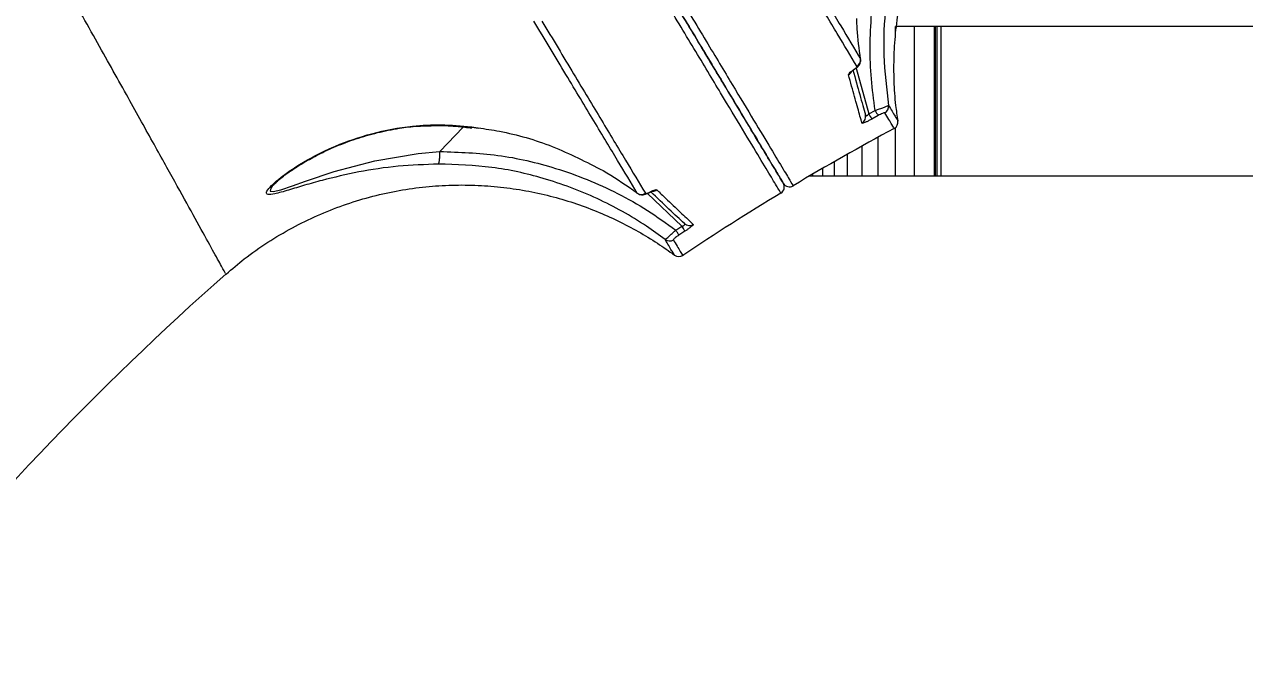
# Model space of a CAD drawing. Header units: millimetres. Extents: x -5960 to 5379, y -4374 to 3849.
# Drawn here: x 1152.1 to 1323.1, y 124.4 to 215.3 of the extents above; entities that cross this region are included whole.
import ezdxf

# ---------------------------------------------------------------- set-up
doc = ezdxf.new("R2010")
doc.units = ezdxf.units.MM
doc.layers.add('DiKom', color=7, linetype='Continuous', lineweight=0)
for name, color, linetype in [('DIKOM_ОБЪЕКТ', 7, 'Continuous'), ('DIKOM_РАЗМЕР_ЗОНА', 7, 'Continuous'), ('DIKOM_РАЗМЕР_ОБЪЕКТА', 7, 'Continuous')]:
    doc.layers.add(name, color=color, linetype=linetype)
doc.styles.add('style1', font='arial.ttf', dxfattribs={"width": 0.8})
doc.dimstyles.new('1-50', dxfattribs={"dimtxt": 300, "dimasz": 200, "dimexe": 100, "dimexo": 0, "dimgap": 100, "dimtad": 1, "dimtxsty": 'style1', "dimcen": 200, "dimclrd": 7, "dimclre": 7, "dimclrt": 7, "dimadec": 1, "dimazin": 2, "dimtfac": 1, "dimtmove": 0, "dimatfit": 2, "dimfxl": 0, "dimlwd": 25, "dimlwe": 18, "dimarcsym": 0})

# ---------------------------------------------------------------- blocks, each defined once
blk = doc.blocks.new('*D9')
at = {"layer": 'Defpoints', "color": 0, "transparency": 16777216}
for p in [(1597.35, 2348.89), (-3820.85, -1673.22), (-66.51, -1673.22)]:
    blk.add_point(p, dxfattribs=at)
at = {"layer": 'DiKom', "color": 7, "lineweight": 18, "transparency": 16777216}
for p, q in [((1597.35, 2348.89), (-3920.85, 2348.89)), ((-66.51, -1673.22), (-3920.85, -1673.22))]:
    blk.add_line(p, q, dxfattribs=at)
at = {"layer": 'DiKom', "color": 7, "lineweight": 25, "transparency": 16777216}
blk.add_line((-3820.85, 2148.89), (-3820.85, -1473.22), dxfattribs=at)
at = {"layer": 'DiKom', "color": 7, "transparency": 16777216}
for points in [[(-3854.19, 2148.89), (-3787.52, 2148.89), (-3820.85, 2348.89)], [(-3854.19, -1473.22), (-3787.52, -1473.22), (-3820.85, -1673.22)]]:
    blk.add_solid(points, dxfattribs=at)
at = {"layer": 'DiKom', "color": 7, "transparency": 16777216, "insert": (-4074.02, 240.95), "char_height": 300, "attachment_point": 5, "rotation": 90, "style": 'style1'}
blk.add_mtext('4050', dxfattribs=at)
blk = doc.blocks.new('*D10')
at = {"layer": 'Defpoints', "color": 0, "transparency": 16777216}
for p in [(3878.62, 405.09), (-2876.93, -459.72), (3878.62, -2693.66)]:
    blk.add_point(p, dxfattribs=at)
at = {"layer": 'DIKOM_РАЗМЕР_ОБЪЕКТА', "color": 7, "lineweight": 18, "transparency": 16777216}
for p, q in [((3878.62, 405.09), (3878.62, -2793.66)), ((-2876.93, -459.72), (-2876.93, -2793.66))]:
    blk.add_line(p, q, dxfattribs=at)
at = {"layer": 'DIKOM_РАЗМЕР_ОБЪЕКТА', "color": 7, "lineweight": 25, "transparency": 16777216}
blk.add_line((-2676.93, -2693.66), (3678.62, -2693.66), dxfattribs=at)
at = {"layer": 'DIKOM_РАЗМЕР_ОБЪЕКТА', "color": 7, "transparency": 16777216}
for points in [[(-2676.93, -2660.33), (-2676.93, -2726.99), (-2876.93, -2693.66)], [(3678.62, -2660.33), (3678.62, -2726.99), (3878.62, -2693.66)]]:
    blk.add_solid(points, dxfattribs=at)
at = {"layer": 'DIKOM_РАЗМЕР_ОБЪЕКТА', "color": 7, "transparency": 16777216, "insert": (-142.96, -2440.49), "char_height": 300, "attachment_point": 5, "style": 'style1'}
blk.add_mtext('6750', dxfattribs=at)
blk = doc.blocks.new('*D12')
at = {"layer": 'Defpoints', "color": 0, "transparency": 16777216}
for p in [(1921.97, 3848.89), (-5510.19, -3173.22), (433.49, -3173.22)]:
    blk.add_point(p, dxfattribs=at)
at = {"layer": 'DIKOM_РАЗМЕР_ЗОНА', "color": 7, "lineweight": 18, "transparency": 16777216}
for p, q in [((1921.97, 3848.89), (-5610.19, 3848.89)), ((433.49, -3173.22), (-5610.19, -3173.22))]:
    blk.add_line(p, q, dxfattribs=at)
at = {"layer": 'DIKOM_РАЗМЕР_ЗОНА', "color": 7, "lineweight": 25, "transparency": 16777216}
blk.add_line((-5510.19, 3648.89), (-5510.19, -2973.22), dxfattribs=at)
at = {"layer": 'DIKOM_РАЗМЕР_ЗОНА', "color": 7, "transparency": 16777216}
for points in [[(-5543.52, 3648.89), (-5476.85, 3648.89), (-5510.19, 3848.89)], [(-5543.52, -2973.22), (-5476.85, -2973.22), (-5510.19, -3173.22)]]:
    blk.add_solid(points, dxfattribs=at)
at = {"layer": 'DIKOM_РАЗМЕР_ЗОНА', "color": 7, "transparency": 16777216, "insert": (-5763.36, 142.42), "char_height": 300, "attachment_point": 5, "rotation": 90, "style": 'style1'}
blk.add_mtext('7050', dxfattribs=at)

msp = doc.modelspace()

# ---------------------------------------------------------------- linework, layer by layer
at = {"layer": 'DIKOM_ОБЪЕКТ', "color": 7, "linetype": 'Continuous', "lineweight": 15}
for p, q in [((1274.201, 213.745), (1274.201, 215.013)), ((1276.834, 215.013), (1274.201, 215.013)), ((1276.834, 194.013), (1276.834, 215.013)), ((1279.657, 215.013), (1276.834, 215.013)), ((1279.657, 194.013), (1279.657, 215.013)), ((1279.764, 215.013), (1279.657, 215.013)), ((1279.764, 194.013), (1279.764, 215.013)), ((1279.778, 215.013), (1279.764, 215.013)), ((1279.778, 194.013), (1279.778, 215.013)), ((1280.047, 215.013), (1279.778, 215.013)), ((1280.047, 194.013), (1280.047, 215.013)), ((1280.579, 215.013), (1280.047, 215.013)), ((1280.579, 194.013), (1280.579, 215.013)), ((1287.56, 215.013), (1280.579, 215.013)), ((1291.981, 215.013), (1287.56, 215.013)), ((1297.054, 215.013), (1291.981, 215.013)), ((1302.803, 215.013), (1297.054, 215.013)), ((1309.252, 215.013), (1302.803, 215.013)), ((1316.426, 215.013), (1309.252, 215.013)), ((1324.348, 215.013), (1316.426, 215.013)), ((1268.389, 208.961), (1268.382, 208.957)), ((1268.67, 209.173), (1270.452, 202.748)), ((1273.219, 203.934), (1273.347, 203.72)), ((1270.452, 202.748), (1271.344, 203.238)), ((1271.774, 202.523), (1270.884, 202.033)), ((1210.36, 197.475), (1213.621, 200.912)), ((1214.768, 200.958), (1215.719, 200.802)), ((1214.806, 200.886), (1215.76, 200.757)), ((1274.201, 194.013), (1274.201, 200.854)), ((1271.762, 194.013), (1271.762, 199.501)), ((1267.483, 194.013), (1267.483, 197.119)), ((1269.522, 194.013), (1269.522, 198.263)), ((1264.029, 194.013), (1264.029, 195.142)), ((1265.651, 194.013), (1265.651, 196.076)), ((1262.621, 194.013), (1262.095, 194.013)), ((1262.621, 194.013), (1262.621, 194.322)), ((1264.029, 194.013), (1262.621, 194.013)), ((1265.651, 194.013), (1264.029, 194.013)), ((1267.483, 194.013), (1265.651, 194.013)), ((1269.522, 194.013), (1267.483, 194.013)), ((1271.762, 194.013), (1269.522, 194.013)), ((1274.201, 194.013), (1271.762, 194.013)), ((1276.834, 194.013), (1274.201, 194.013)), ((1279.657, 194.013), (1276.834, 194.013)), ((1279.764, 194.013), (1279.657, 194.013)), ((1279.778, 194.013), (1279.764, 194.013)), ((1280.047, 194.013), (1279.778, 194.013)), ((1280.579, 194.013), (1280.047, 194.013)), ((1287.56, 194.013), (1280.579, 194.013)), ((1291.981, 194.013), (1287.56, 194.013)), ((1297.054, 194.013), (1291.981, 194.013)), ((1302.803, 194.013), (1297.054, 194.013)), ((1309.252, 194.013), (1302.803, 194.013)), ((1316.426, 194.013), (1309.252, 194.013)), ((1324.348, 194.013), (1316.426, 194.013)), ((1244.257, 187.008), (1239.417, 191.602)), ((1243.405, 186.451), (1244.257, 187.008)), ((1242.06, 184.872), (1241.91, 185.122)), ((1244.685, 186.291), (1243.835, 185.735)), ((1243.217, 182.946), (1243.197, 182.98))]:
    msp.add_line(p, q, dxfattribs=at)
at = {"layer": 'DIKOM_ОБЪЕКТ', "color": 7, "linetype": 'Continuous', "lineweight": 15, "flags": 128}
for points in [[(1268.382, 208.957), (1268.372, 208.951), (1268.298, 208.934)], [(1187.107, 192.84), (1186.865, 192.611), (1186.666, 192.351), (1186.551, 191.909), (1187.004, 191.846), (1188.066, 192.119), (1189.692, 192.68), (1191.524, 193.339), (1195.531, 194.669), (1201.242, 196.161), (1207.321, 197.184), (1210.352, 197.467), (1210.356, 197.467), (1210.356, 197.467)], [(1239.805, 191.814), (1239.756, 191.757), (1239.738, 191.746)]]:
    msp.add_lwpolyline(points, dxfattribs=at)
at = {"layer": 'DIKOM_ОБЪЕКТ', "color": 7, "linetype": 'Continuous', "lineweight": 15}
for centre, radius, start, end in [((1268.307, 210.316), 1.001, 298.15707, 7.92344), ((1267.134, 209.12), 1.005, 297.91517, 332.00282), ((1272.229, 203.788), 1, 298.2779, 8.40861), ((1269.015, 202.337), 0.994, 298.53504, 15.35446), ((1276.456, 205.897), 6.78, 207.67696, 214.73866), ((1277.434, 206.414), 6.869, 207.53417, 214.50347), ((1273.541, 201.605), 1, 298.22935, 8.99315), ((1449.549, -124.987), 370, 118.32132, 120.84547), ((1238.581, 192.455), 1.001, 234.07223, 303.84636), ((1240.188, 192.929), 1.005, 269.33976, 304.08489), ((1449.549, -124.987), 370, 121.1544, 123.67884), ((1257.613, 192.506), 1, 301.13438, 31), ((1259.327, 193.536), 1, 211, 300.82783), ((1237.759, 182.574), 6.849, 27.48548, 34.475), ((1238.678, 183.197), 6.757, 27.25133, 34.33744), ((1245.294, 188.084), 0.994, 226.64185, 303.46548), ((1242.504, 185.927), 1, 233.58827, 303.72221), ((1243.816, 183.744), 1, 233.02818, 303.72388), ((1449.549, -124.987), 407, 131.4016, 141.59762)]:
    msp.add_arc(centre, radius, start, end, dxfattribs=at)
for points, knots in [([(1151.015, 371.856), (1153.038, 368.489), (1158.488, 359.419), (1167.081, 345.118), (1176.668, 329.162), (1185.93, 313.748), (1194.824, 298.946), (1203.309, 284.824), (1211.199, 271.693), (1218.48, 259.576), (1225.152, 248.471), (1231.325, 238.197), (1236.955, 228.827), (1242.009, 220.417), (1246.375, 213.151), (1250.054, 207.027), (1253.063, 202.02), (1255.453, 198.041), (1257.174, 195.178), (1258.266, 193.36), (1258.402, 193.134), (1258.47, 193.021)], [0, 0, 0, 0, 0.031306, 0.0843381, 0.1374109, 0.1904429, 0.2450153, 0.2996321, 0.3542045, 0.4072366, 0.4603092, 0.5133409, 0.5679132, 0.6225301, 0.6771024, 0.7301343, 0.7832068, 0.8362389, 0.8908109, 0.9454277, 1, 1, 1, 1]), ([(1258.47, 193.021), (1258.403, 193.133), (1258.268, 193.357), (1257.196, 195.142), (1255.499, 197.966), (1253.123, 201.92), (1250.096, 206.959), (1246.415, 213.084), (1242.076, 220.306), (1237.098, 228.591), (1231.502, 237.903), (1225.316, 248.198), (1218.568, 259.429), (1211.733, 270.805), (1204.937, 282.114), (1198.298, 293.164), (1191.338, 304.748), (1183.988, 316.98), (1176.248, 329.862), (1168.117, 343.394), (1159.726, 357.359), (1153.918, 367.025), (1151.015, 371.856)], [0, 0, 0, 0, 0.0536726, 0.1075148, 0.1614429, 0.2153711, 0.2692129, 0.3228858, 0.3765592, 0.4304019, 0.4843307, 0.5382594, 0.5921021, 0.6457755, 0.689267, 0.7328032, 0.7763395, 0.8198309, 0.8648482, 0.9099154, 0.9549826, 1, 1, 1, 1]), ([(1152.13, 371.94), (1154.158, 368.565), (1159.621, 359.473), (1168.234, 345.138), (1177.844, 329.144), (1187.128, 313.693), (1196.043, 298.855), (1204.549, 284.7), (1212.457, 271.538), (1219.755, 259.392), (1226.443, 248.26), (1232.631, 237.962), (1238.275, 228.569), (1243.34, 220.139), (1247.716, 212.855), (1251.404, 206.718), (1254.421, 201.695), (1256.811, 197.72), (1258.561, 194.802), (1259.56, 193.159), (1259.935, 192.488), (1259.84, 192.678), (1259.84, 192.678)], [0, 0, 0, 0, 0.0313058, 0.0843371, 0.1374096, 0.1904411, 0.245013, 0.2996295, 0.3542013, 0.4072328, 0.4603053, 0.5133368, 0.5679087, 0.6225251, 0.6770969, 0.7301279, 0.7831995, 0.8362305, 0.8908018, 0.9454175, 0.9999886, 1, 1, 1, 1]), ([(1258.13, 191.65), (1258.066, 191.757), (1257.937, 191.972), (1256.903, 193.692), (1255.243, 196.455), (1252.872, 200.402), (1249.797, 205.518), (1246.083, 211.7), (1241.757, 218.899), (1236.861, 227.047), (1231.315, 236.277), (1225.109, 246.605), (1218.251, 258.019), (1211.202, 269.75), (1204.079, 281.605), (1196.983, 293.415), (1189.499, 305.869), (1181.644, 318.942), (1173.502, 332.493), (1165.115, 346.45), (1157.426, 359.247), (1152.445, 367.536), (1150.417, 370.911)], [0, 0, 0, 0, 0.0530206, 0.1060932, 0.159125, 0.2136973, 0.268314, 0.3228862, 0.3759179, 0.4289907, 0.4820225, 0.5365947, 0.5912114, 0.6457836, 0.6919381, 0.7381466, 0.7843549, 0.8310012, 0.8776475, 0.9231193, 0.968694, 1, 1, 1, 1]), ([(1180.313, 180.379), (1180.296, 180.41), (1180.258, 180.479), (1179.443, 181.96), (1177.993, 184.591), (1175.917, 188.351), (1173.293, 193.094), (1170.17, 198.725), (1166.468, 205.382), (1162.172, 213.082), (1157.283, 221.816), (1151.939, 231.331), (1146.179, 241.55), (1140.049, 252.388), (1133.419, 264.072), (1126.278, 276.612), (1118.673, 289.927), (1113.263, 299.363), (1110.558, 304.079)], [0, 0, 0, 0, 0.0514885, 0.1168135, 0.183077, 0.2493403, 0.3115762, 0.3738608, 0.4360977, 0.5001476, 0.5642495, 0.6283004, 0.6894107, 0.7505651, 0.8116762, 0.8744348, 0.9372408, 1, 1, 1, 1]), ([(1274.553, 201.762), (1274.444, 202.481), (1274.163, 204.341), (1273.969, 207.401), (1273.958, 210.941), (1274.214, 214.537), (1274.734, 218.148), (1275.524, 221.742), (1276.584, 225.29), (1277.909, 228.764), (1279.494, 232.142), (1281.332, 235.4), (1283.412, 238.517), (1285.724, 241.475), (1288.341, 244.35), (1291.262, 247.09), (1294.473, 249.637), (1297.834, 251.89), (1301.325, 253.821), (1304.177, 255.178), (1305.893, 255.79), (1306.374, 255.961)], [0, 0, 0, 0, 0.0320902, 0.0829352, 0.1351086, 0.1881743, 0.2418523, 0.2959623, 0.3503865, 0.405044, 0.4598796, 0.5148514, 0.5699304, 0.6250938, 0.6803235, 0.7413054, 0.8015609, 0.8609762, 0.9196072, 0.9774967, 1, 1, 1, 1]), ([(1271.344, 203.238), (1271.139, 204.716), (1270.73, 207.671), (1270.577, 212.193), (1270.779, 216.753), (1271.547, 222.618), (1273.022, 228.295), (1275.113, 233.683), (1276.453, 236.288), (1277.124, 237.591)], [0, 0, 0, 0, 0.1264504, 0.2528998, 0.3828691, 0.5128371, 0.7531094, 0.8765567, 1, 1, 1, 1]), ([(1278.77, 236.937), (1278.165, 235.76), (1276.346, 232.223), (1274.13, 225.883), (1272.716, 218.323), (1272.365, 210.92), (1272.933, 206.276), (1273.219, 203.934)], [0, 0, 0, 0, 0.1161134, 0.348861, 0.5873483, 0.7918631, 1, 1, 1, 1]), ([(1254.799, 234.572), (1256.319, 232.043), (1259.359, 226.987), (1263.232, 220.545), (1266.633, 214.888), (1268.41, 211.932), (1269.299, 210.454)], [0, 0, 0, 0, 0.2486153, 0.4972315, 0.7486163, 1, 1, 1, 1]), ([(1268.779, 209.433), (1267.9, 210.896), (1266.142, 213.82), (1262.76, 219.445), (1258.879, 225.902), (1255.803, 231.018), (1254.265, 233.576)], [0, 0, 0, 0, 0.2486161, 0.4972324, 0.748616, 1, 1, 1, 1]), ([(1237.994, 191.644), (1237.116, 193.106), (1235.361, 196.028), (1231.986, 201.649), (1228.112, 208.101), (1225.042, 213.213), (1223.507, 215.769)], [0, 0, 0, 0, 0.2486144, 0.4972305, 0.7486143, 1, 1, 1, 1]), ([(1224.636, 215.773), (1226.157, 213.242), (1229.197, 208.178), (1233.071, 201.728), (1236.473, 196.063), (1238.25, 193.104), (1239.139, 191.624)], [0, 0, 0, 0, 0.2486164, 0.4972327, 0.7486173, 1, 1, 1, 1]), ([(1269.299, 210.454), (1269.108, 211.869), (1268.853, 213.763), (1268.772, 215.66), (1268.752, 216.14)], [0, 0, 0, 0, 0.7468176, 1, 1, 1, 1]), ([(1268.38, 208.961), (1268.515, 209.054), (1268.793, 209.246), (1269.065, 209.52), (1269.26, 209.859), (1269.344, 210.189), (1269.303, 210.402), (1269.285, 210.499)], [0, 0, 0, 0, 0.2483423, 0.5111095, 0.6880127, 0.8585851, 1, 1, 1, 1]), ([(1267.604, 208.232), (1267.609, 208.275), (1267.619, 208.362), (1267.82, 208.578), (1268.069, 208.778), (1268.247, 208.9), (1268.298, 208.934)], [0, 0, 0, 0, 0.2927667, 0.584973, 0.8820003, 1, 1, 1, 1]), ([(1267.999, 208.657), (1267.999, 208.657), (1268, 208.658), (1268.044, 208.704), (1268.155, 208.796), (1268.278, 208.89), (1268.374, 208.95), (1268.39, 208.96)], [0, 0, 0, 0, 0.1118017, 0.3122517, 0.5910873, 0.9333976, 1, 1, 1, 1]), ([(1268.218, 208.93), (1268.556, 207.711), (1269.275, 205.12), (1269.732, 203.473), (1269.974, 202.6)], [0, 0, 0, 0, 0.4701735, 1, 1, 1, 1]), ([(1268.298, 208.934), (1268.355, 208.973), (1268.497, 209.071), (1268.668, 209.216), (1268.787, 209.355), (1268.782, 209.407), (1268.779, 209.433)], [0, 0, 0, 0, 0.1836205, 0.4626487, 0.7309905, 1, 1, 1, 1]), ([(1269.49, 201.463), (1269.468, 201.54), (1269.361, 201.926), (1269.051, 203.037), (1268.486, 205.066), (1267.898, 207.176), (1267.604, 208.232)], [0, 0, 0, 0, 0.0480641, 0.240327, 0.6198825, 1, 1, 1, 1]), ([(1271.344, 203.238), (1271.556, 203.313), (1271.981, 203.463), (1272.546, 203.667), (1272.968, 203.824), (1273.178, 203.909), (1273.208, 203.928), (1273.219, 203.934)], [0, 0, 0, 0, 0.2223452, 0.444849, 0.6638228, 0.8806421, 1, 1, 1, 1]), ([(1273.347, 203.72), (1273.676, 203.173), (1274.351, 202.052), (1274.449, 201.887), (1274.5, 201.803)], [0, 0, 0, 0, 0.4880671, 1, 1, 1, 1]), ([(1270.884, 202.033), (1270.739, 201.955), (1270.449, 201.799), (1270.047, 201.608), (1269.735, 201.482), (1269.537, 201.429), (1269.505, 201.452), (1269.49, 201.463)], [0, 0, 0, 0, 0.2064379, 0.4133633, 0.6142471, 0.8135167, 1, 1, 1, 1]), ([(1269.974, 202.6), (1269.985, 202.572), (1270.007, 202.518), (1270.078, 202.488), (1270.15, 202.502), (1270.216, 202.532), (1270.271, 202.567), (1270.358, 202.64), (1270.41, 202.7), (1270.452, 202.748)], [0, 0, 0, 0, 0.206668, 0.4049887, 0.539574, 0.5906159, 0.7294506, 0.7857081, 1, 1, 1, 1]), ([(1272.703, 202.907), (1272.694, 202.912), (1272.674, 202.923), (1272.558, 202.894), (1272.351, 202.813), (1272.075, 202.684), (1271.874, 202.576), (1271.774, 202.523)], [0, 0, 0, 0, 0.1487661, 0.3486829, 0.5573392, 0.7790726, 1, 1, 1, 1]), ([(1274.011, 200.731), (1273.959, 200.819), (1273.853, 200.995), (1273.088, 202.267), (1272.703, 202.907)], [0, 0, 0, 0, 0.4970063, 1, 1, 1, 1]), ([(1274.5, 201.803), (1274.519, 201.772), (1274.539, 201.738), (1274.528, 201.757), (1274.527, 201.758)], [0, 0, 0, 0, 0.9132428, 1, 1, 1, 1]), ([(1193.85, 193.432), (1193.019, 193.203), (1191.36, 192.744), (1189.086, 192.05), (1187.284, 191.524), (1186.17, 191.368), (1185.917, 191.699), (1186.465, 192.448), (1187.428, 193.343), (1189.122, 194.672), (1191.84, 196.413), (1195.915, 198.418), (1200.779, 200.108), (1205.809, 201.05), (1210.541, 201.327), (1213.347, 201.082), (1214.768, 200.958)], [0, 0, 0, 0, 0.0586102, 0.1171344, 0.1771461, 0.2194631, 0.2621854, 0.3079162, 0.3495829, 0.3921958, 0.4914202, 0.5926594, 0.712621, 0.8357251, 0.9168395, 1, 1, 1, 1]), ([(1187.096, 192.854), (1187.14, 192.903), (1187.28, 193.056), (1187.734, 193.467), (1188.547, 194.127), (1189.739, 194.982), (1191.38, 196.012), (1193.423, 197.129), (1195.827, 198.247), (1198.572, 199.29), (1201.531, 200.152), (1204.457, 200.737), (1206.877, 201.047), (1208.293, 201.072), (1208.823, 201.082)], [0, 0, 0, 0, 0.0199224, 0.0620092, 0.1140581, 0.1926528, 0.2785404, 0.3760039, 0.4891239, 0.6065574, 0.7300665, 0.8486403, 0.9434302, 1, 1, 1, 1]), ([(1208.823, 201.082), (1209.237, 201.099), (1210.577, 201.154), (1212.584, 201.053), (1214.176, 200.854), (1214.803, 200.776)], [0, 0, 0, 0, 0.2136887, 0.690633, 1, 1, 1, 1]), ([(1214.768, 200.958), (1214.773, 200.95), (1214.786, 200.928), (1214.802, 200.932), (1214.813, 200.935)], [0, 0, 0, 0, 0.3690684, 1, 1, 1, 1]), ([(1215.719, 200.802), (1216.709, 200.652), (1220.244, 200.117), (1226.254, 198.377), (1230.885, 196), (1233.23, 194.797)], [0, 0, 0, 0, 0.1610392, 0.575236, 1, 1, 1, 1]), ([(1210.164, 195.715), (1210.17, 195.721), (1210.19, 195.745), (1210.235, 195.859), (1210.292, 196.165), (1210.343, 196.725), (1210.351, 197.207), (1210.356, 197.467)], [0, 0, 0, 0, 0.0513211, 0.1965783, 0.4492491, 0.7018925, 1, 1, 1, 1]), ([(1210.356, 197.467), (1210.356, 197.468), (1210.356, 197.471), (1210.358, 197.473), (1210.359, 197.475), (1210.36, 197.475)], [0, 0, 0, 0, 0.3344414, 0.7882314, 1, 1, 1, 1]), ([(1210.36, 197.475), (1213.069, 197.383), (1218.555, 197.197), (1225.443, 195.576), (1230.998, 193.606), (1235.308, 191.625), (1239.485, 189.276), (1242.098, 187.393), (1243.405, 186.451)], [0, 0, 0, 0, 0.2282498, 0.4620539, 0.5944919, 0.7269337, 0.8634654, 1, 1, 1, 1]), ([(1210.164, 195.715), (1208.268, 195.644), (1204.423, 195.5), (1198.911, 194.671), (1195.536, 193.845), (1193.85, 193.432)], [0, 0, 0, 0, 0.3271784, 0.6636634, 1, 1, 1, 1]), ([(1241.91, 185.122), (1241.042, 185.755), (1238.046, 187.941), (1232.42, 191.075), (1225.118, 193.81), (1217.62, 195.469), (1212.667, 195.632), (1210.164, 195.715)], [0, 0, 0, 0, 0.0949234, 0.3276221, 0.5657317, 0.780601, 1, 1, 1, 1]), ([(1233.23, 194.797), (1234.636, 193.933), (1236.259, 192.936), (1237.79, 191.796), (1237.994, 191.644)], [0, 0, 0, 0, 0.866635, 1, 1, 1, 1]), ([(1180.398, 180.277), (1181.235, 181.001), (1183.093, 182.606), (1186.203, 184.772), (1189.634, 186.814), (1193.176, 188.549), (1196.796, 189.985), (1200.471, 191.122), (1204.177, 191.965), (1207.889, 192.519), (1211.586, 192.792), (1215.244, 192.792), (1218.843, 192.531), (1222.363, 192.02), (1225.784, 191.274), (1229.089, 190.308), (1232.26, 189.142), (1235.283, 187.795), (1238.141, 186.287), (1240.79, 184.682), (1242.428, 183.505), (1243.214, 182.941)], [0, 0, 0, 0, 0.0488009, 0.1082504, 0.1669136, 0.2248335, 0.282041, 0.3385555, 0.3943873, 0.4495385, 0.5040004, 0.5577606, 0.6107943, 0.6630685, 0.7145407, 0.7651541, 0.8148376, 0.8635043, 0.911042, 0.9573111, 1, 1, 1, 1]), ([(1238.013, 191.621), (1238.107, 191.563), (1238.284, 191.455), (1238.578, 191.401), (1238.863, 191.41), (1239.213, 191.495), (1239.554, 191.642), (1239.818, 191.791), (1239.899, 191.837)], [0, 0, 0, 0, 0.1510216, 0.2841753, 0.4161649, 0.5795762, 0.8702538, 1, 1, 1, 1]), ([(1239.139, 191.624), (1239.146, 191.616), (1239.17, 191.589), (1239.282, 191.591), (1239.509, 191.663), (1239.707, 191.764), (1239.805, 191.814)], [0, 0, 0, 0, 0.1085454, 0.3984244, 0.6996717, 1, 1, 1, 1]), ([(1239.739, 191.745), (1239.772, 191.763), (1239.893, 191.83), (1240.049, 191.9), (1240.174, 191.944), (1240.188, 191.947), (1240.193, 191.949)], [0, 0, 0, 0, 0.1393153, 0.5255758, 0.8103135, 1, 1, 1, 1]), ([(1239.805, 191.814), (1239.945, 191.885), (1240.223, 192.026), (1240.545, 192.128), (1240.701, 192.133), (1240.742, 192.104), (1240.751, 192.097)], [0, 0, 0, 0, 0.305372, 0.6114474, 0.9125625, 1, 1, 1, 1]), ([(1244.612, 187.361), (1243.957, 187.982), (1242.731, 189.145), (1240.802, 190.976), (1239.902, 191.83)], [0, 0, 0, 0, 0.5338101, 1, 1, 1, 1]), ([(1240.751, 192.097), (1240.856, 191.997), (1241.381, 191.498), (1242.649, 190.292), (1244.357, 188.668), (1245.347, 187.726), (1245.843, 187.255)], [0, 0, 0, 0, 0.0480621, 0.240324, 0.61988, 1, 1, 1, 1]), ([(1241.91, 185.122), (1241.937, 185.14), (1241.99, 185.176), (1242.267, 185.416), (1242.653, 185.763), (1243.055, 186.13), (1243.311, 186.365), (1243.405, 186.451)], [0, 0, 0, 0, 0.219323, 0.4388078, 0.6560203, 0.873299, 1, 1, 1, 1]), ([(1244.257, 187.008), (1244.308, 187.02), (1244.399, 187.04), (1244.495, 187.081), (1244.571, 187.123), (1244.613, 187.157), (1244.652, 187.207), (1244.664, 187.243), (1244.66, 187.303), (1244.633, 187.335), (1244.612, 187.361)], [0, 0, 0, 0, 0.1792703, 0.3191444, 0.3690194, 0.5165419, 0.5565081, 0.716568, 0.7656739, 1, 1, 1, 1]), ([(1245.843, 187.255), (1245.844, 187.232), (1245.847, 187.187), (1245.673, 187.012), (1245.389, 186.781), (1245.043, 186.529), (1244.798, 186.366), (1244.685, 186.291)], [0, 0, 0, 0, 0.2131333, 0.4264884, 0.6305994, 0.8289146, 1, 1, 1, 1]), ([(1243.197, 182.98), (1243.15, 183.058), (1243.061, 183.206), (1242.384, 184.334), (1242.06, 184.872)], [0, 0, 0, 0, 0.5227099, 1, 1, 1, 1]), ([(1243.835, 185.735), (1243.758, 185.684), (1243.596, 185.576), (1243.369, 185.409), (1243.183, 185.258), (1243.066, 185.142), (1243.061, 185.111), (1243.059, 185.095)], [0, 0, 0, 0, 0.1798436, 0.3800818, 0.5812428, 0.790735, 1, 1, 1, 1]), ([(1243.059, 185.095), (1243.416, 184.501), (1244.13, 183.312), (1244.477, 182.735), (1244.367, 182.917), (1244.366, 182.919)], [0, 0, 0, 0, 0.4969911, 0.9939802, 1, 1, 1, 1])]:
    msp.add_open_spline(points, degree=3, knots=knots, dxfattribs=at)

# ---------------------------------------------------------------- dimensions: what is measured, and where the dimension line sits
at = {"layer": 'DiKom', "color": 3}
dim = msp.add_linear_dim(base=(-3820.852, -1673.222), p1=(1597.347, 2348.894), p2=(-66.509, -1673.222), angle=90, text='4050', dimstyle='1-50', override={"dimgap": 100}, dxfattribs=at)
dim.commit()
dim.dimension.update_dxf_attribs({"geometry": '*D9', "text_midpoint": (-3820.852, 240.949), "dimtype": 160})
at = {"layer": 'DIKOM_РАЗМЕР_ЗОНА'}
dim = msp.add_linear_dim(base=(-5510.185, -3173.222), p1=(1921.975, 3848.894), p2=(433.491, -3173.222), angle=90, text='7050', dimstyle='1-50', dxfattribs=at)
dim.commit()
dim.dimension.update_dxf_attribs({"geometry": '*D12', "text_midpoint": (-5510.185, 142.424), "dimtype": 160})
at = {"layer": 'DIKOM_РАЗМЕР_ОБЪЕКТА'}
dim = msp.add_linear_dim(base=(3878.624, -2693.661), p1=(-2876.932, -459.722), p2=(3878.624, 405.085), text='6750', dimstyle='1-50', dxfattribs=at)
dim.commit()
dim.dimension.update_dxf_attribs({"geometry": '*D10', "text_midpoint": (-142.96, -2693.661), "dimtype": 160})

doc.saveas('drawing.dxf')
